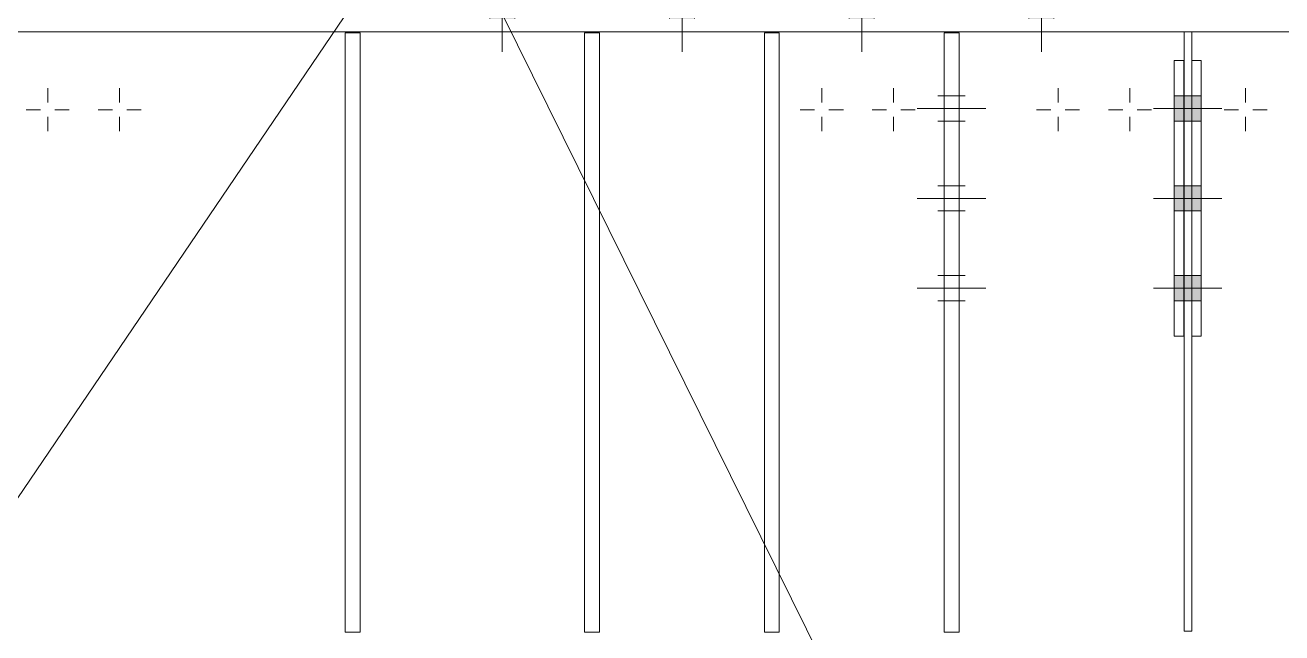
# Model space of a CAD drawing. Header units: millimetres. Extents: x 2 to 845, y 5 to 599.
# Drawn here: x 118.09 to 144.32, y 463.25 to 475.93 of the extents above; entities that cross this region are included whole.
import ezdxf

# ---------------------------------------------------------------- set-up
doc = ezdxf.new("R2010")
doc.units = ezdxf.units.MM
doc.linetypes.add('XKITLINE00', pattern=[0])
doc.linetypes.add('XKITLINE02', pattern=[4, 2, -2])
for name, color, linetype, lineweight in [('Marca da peça', 2, 'Continuous', 0), ('Marca do parafuso', 4, 'Continuous', 0), ('Parafuso', 3, 'Continuous', 0), ('Peça', 2, 'Continuous', 0)]:
    doc.layers.add(name, color=color, linetype=linetype, lineweight=lineweight)

# ---------------------------------------------------------------- blocks, each defined once
blk = doc.blocks.new('*A565')
at = {"layer": 'Parafuso', "color": 7, "linetype": 'XKITLINE02', "lineweight": 0}
for p, q in [((128.051, 476.959), (128.051, 475.372)), ((128.051, 476.959), (128.051, 475.372)), ((131.801, 476.959), (131.801, 475.372)), ((131.801, 476.959), (131.801, 475.372)), ((135.551, 476.959), (135.551, 475.372)), ((135.551, 476.959), (135.551, 475.372)), ((139.301, 476.959), (139.301, 475.372)), ((139.301, 476.959), (139.301, 475.372)), ((127.788, 476.539), (127.788, 476.064)), ((127.788, 476.539), (127.788, 476.064)), ((128.313, 476.539), (128.313, 476.064)), ((128.313, 476.539), (128.313, 476.064)), ((131.538, 476.539), (131.538, 476.064)), ((131.538, 476.539), (131.538, 476.064)), ((132.063, 476.539), (132.063, 476.064)), ((132.063, 476.539), (132.063, 476.064)), ((135.288, 476.539), (135.288, 476.064)), ((135.288, 476.539), (135.288, 476.064)), ((135.813, 476.539), (135.813, 476.064)), ((135.813, 476.539), (135.813, 476.064)), ((139.038, 476.539), (139.038, 476.064)), ((139.038, 476.539), (139.038, 476.064)), ((139.563, 476.539), (139.563, 476.064)), ((139.563, 476.539), (139.563, 476.064))]:
    blk.add_line(p, q, dxfattribs=at)
blk = doc.blocks.new('*A684')
at = {"layer": 'Parafuso'}
for points in [[(128.313, 476.539), (128.313, 476.064), (127.788, 476.064), (127.788, 476.539)], [(132.063, 476.539), (132.063, 476.064), (131.538, 476.064), (131.538, 476.539)], [(135.813, 476.539), (135.813, 476.064), (135.288, 476.064), (135.288, 476.539)], [(139.563, 476.539), (139.563, 476.064), (139.038, 476.064), (139.038, 476.539)]]:
    blk.add_hatch(color=7, dxfattribs=at).paths.add_polyline_path(points, flags=17)
at = {"layer": 'Parafuso', "color": 7, "linetype": 'XKITLINE00', "lineweight": 0}
for p, q in [((128.051, 476.959), (128.051, 475.372)), ((131.801, 476.959), (131.801, 475.372)), ((135.551, 476.959), (135.551, 475.372)), ((139.301, 476.959), (139.301, 475.372)), ((127.788, 476.539), (127.788, 476.064)), ((128.313, 476.539), (128.313, 476.064)), ((131.538, 476.539), (131.538, 476.064)), ((132.063, 476.539), (132.063, 476.064)), ((135.288, 476.539), (135.288, 476.064)), ((135.813, 476.539), (135.813, 476.064)), ((139.038, 476.539), (139.038, 476.064)), ((139.563, 476.539), (139.563, 476.064))]:
    blk.add_line(p, q, dxfattribs=at)
at = {"layer": 'Parafuso', "color": 7, "linetype": 'XKITLINE02', "lineweight": 0}
for p, q in [((128.051, 476.959), (128.051, 475.372)), ((131.801, 476.959), (131.801, 475.372)), ((135.551, 476.959), (135.551, 475.372)), ((139.301, 476.959), (139.301, 475.372)), ((127.788, 476.539), (127.788, 476.064)), ((128.313, 476.539), (128.313, 476.064)), ((131.538, 476.539), (131.538, 476.064)), ((132.063, 476.539), (132.063, 476.064)), ((135.288, 476.539), (135.288, 476.064)), ((135.813, 476.539), (135.813, 476.064)), ((139.038, 476.539), (139.038, 476.064)), ((139.563, 476.539), (139.563, 476.064))]:
    blk.add_line(p, q, dxfattribs=at)
blk = doc.blocks.new('*A957')
at = {"layer": 'Peça', "color": 1, "linetype": 'XKITLINE00', "lineweight": 0}
blk.add_line((95.456, 475.792), (213.106, 475.792), dxfattribs=at)
blk = doc.blocks.new('*A980')
at = {"layer": 'Peça', "color": 1, "linetype": 'XKITLINE00', "lineweight": 0}
for p, q in [((125.082, 475.767), (124.769, 475.767)), ((124.769, 463.262), (124.769, 475.767)), ((125.082, 463.262), (125.082, 475.767)), ((125.082, 463.262), (124.769, 463.262))]:
    blk.add_line(p, q, dxfattribs=at)
blk = doc.blocks.new('*A981')
at = {"layer": 'Peça', "color": 1, "linetype": 'XKITLINE00', "lineweight": 0}
for p, q in [((130.082, 475.767), (129.769, 475.767)), ((129.769, 463.262), (129.769, 475.767)), ((130.082, 463.262), (130.082, 475.767)), ((130.082, 463.262), (129.769, 463.262))]:
    blk.add_line(p, q, dxfattribs=at)
blk = doc.blocks.new('*A982')
at = {"layer": 'Peça', "color": 1, "linetype": 'XKITLINE00', "lineweight": 0}
for p, q in [((133.832, 475.767), (133.519, 475.767)), ((133.519, 463.262), (133.519, 475.767)), ((133.832, 463.262), (133.832, 475.767)), ((133.832, 463.262), (133.519, 463.262))]:
    blk.add_line(p, q, dxfattribs=at)
blk = doc.blocks.new('*A983')
at = {"layer": 'Peça', "color": 1, "linetype": 'XKITLINE00', "lineweight": 0}
for p, q in [((137.582, 475.767), (137.269, 475.767)), ((137.269, 463.262), (137.269, 475.767)), ((137.582, 463.262), (137.582, 475.767)), ((137.582, 463.262), (137.269, 463.262))]:
    blk.add_line(p, q, dxfattribs=at)
blk = doc.blocks.new('*A984')
at = {"layer": 'Parafuso', "color": 7, "linetype": 'XKITLINE02', "lineweight": 0}
for p, q in [((137.343, 474.452), (137.143, 474.452)), ((137.501, 474.452), (137.343, 474.452)), ((137.708, 474.452), (137.508, 474.452)), ((138.139, 474.189), (136.712, 474.189)), ((137.343, 473.927), (137.143, 473.927)), ((137.501, 473.927), (137.343, 473.927)), ((137.708, 473.927), (137.508, 473.927)), ((137.343, 472.577), (137.143, 472.577)), ((137.501, 472.577), (137.343, 472.577)), ((137.708, 472.577), (137.508, 472.577)), ((138.139, 472.314), (136.712, 472.314)), ((137.343, 472.052), (137.143, 472.052)), ((137.501, 472.052), (137.343, 472.052)), ((137.708, 472.052), (137.508, 472.052)), ((137.343, 470.702), (137.143, 470.702)), ((137.501, 470.702), (137.343, 470.702)), ((137.708, 470.702), (137.508, 470.702)), ((138.139, 470.439), (136.712, 470.439)), ((137.343, 470.177), (137.143, 470.177)), ((137.501, 470.177), (137.343, 470.177)), ((137.708, 470.177), (137.508, 470.177))]:
    blk.add_line(p, q, dxfattribs=at)
blk = doc.blocks.new('*A985')
at = {"layer": 'Parafuso', "color": 7, "linetype": 'XKITLINE02', "lineweight": 0}
for p, q in [((137.143, 474.452), (137.343, 474.452)), ((137.343, 474.452), (137.508, 474.452)), ((137.508, 474.452), (137.708, 474.452)), ((136.712, 474.189), (138.139, 474.189)), ((137.143, 473.927), (137.343, 473.927)), ((137.343, 473.927), (137.508, 473.927)), ((137.508, 473.927), (137.708, 473.927)), ((137.143, 472.577), (137.343, 472.577)), ((137.343, 472.577), (137.508, 472.577)), ((137.508, 472.577), (137.708, 472.577)), ((136.712, 472.314), (138.139, 472.314)), ((137.143, 472.052), (137.343, 472.052)), ((137.343, 472.052), (137.508, 472.052)), ((137.508, 472.052), (137.708, 472.052)), ((137.143, 470.702), (137.343, 470.702)), ((137.343, 470.702), (137.508, 470.702)), ((137.508, 470.702), (137.708, 470.702)), ((136.712, 470.439), (138.139, 470.439)), ((137.143, 470.177), (137.343, 470.177)), ((137.343, 470.177), (137.508, 470.177)), ((137.508, 470.177), (137.708, 470.177))]:
    blk.add_line(p, q, dxfattribs=at)
blk = doc.blocks.new('*A988')
at = {"layer": 'Parafuso', "color": 7, "linetype": 'XKITLINE02', "lineweight": 0}
for p, q in [((137.143, 474.452), (137.343, 474.452)), ((137.351, 474.452), (137.508, 474.452)), ((137.508, 474.452), (137.708, 474.452)), ((136.712, 474.189), (138.139, 474.189)), ((137.143, 473.927), (137.343, 473.927)), ((137.351, 473.927), (137.508, 473.927)), ((137.508, 473.927), (137.708, 473.927)), ((137.143, 472.577), (137.343, 472.577)), ((137.351, 472.577), (137.508, 472.577)), ((137.508, 472.577), (137.708, 472.577)), ((136.712, 472.314), (138.139, 472.314)), ((137.143, 472.052), (137.343, 472.052)), ((137.351, 472.052), (137.508, 472.052)), ((137.508, 472.052), (137.708, 472.052)), ((137.143, 470.702), (137.343, 470.702)), ((137.351, 470.702), (137.508, 470.702)), ((137.508, 470.702), (137.708, 470.702)), ((136.712, 470.439), (138.139, 470.439)), ((137.143, 470.177), (137.343, 470.177)), ((137.351, 470.177), (137.508, 470.177)), ((137.508, 470.177), (137.708, 470.177))]:
    blk.add_line(p, q, dxfattribs=at)
blk = doc.blocks.new('*A989')
at = {"layer": 'Parafuso', "color": 7, "linetype": 'XKITLINE02', "lineweight": 0}
for p, q in [((137.343, 474.452), (137.143, 474.452)), ((137.508, 474.452), (137.343, 474.452)), ((137.708, 474.452), (137.508, 474.452)), ((138.139, 474.189), (136.712, 474.189)), ((137.343, 473.927), (137.143, 473.927)), ((137.508, 473.927), (137.343, 473.927)), ((137.708, 473.927), (137.508, 473.927)), ((137.343, 472.577), (137.143, 472.577)), ((137.508, 472.577), (137.343, 472.577)), ((137.708, 472.577), (137.508, 472.577)), ((138.139, 472.314), (136.712, 472.314)), ((137.343, 472.052), (137.143, 472.052)), ((137.508, 472.052), (137.343, 472.052)), ((137.708, 472.052), (137.508, 472.052)), ((137.343, 470.702), (137.143, 470.702)), ((137.508, 470.702), (137.343, 470.702)), ((137.708, 470.702), (137.508, 470.702)), ((138.139, 470.439), (136.712, 470.439)), ((137.343, 470.177), (137.143, 470.177)), ((137.508, 470.177), (137.343, 470.177)), ((137.708, 470.177), (137.508, 470.177))]:
    blk.add_line(p, q, dxfattribs=at)
blk = doc.blocks.new('*A993')
at = {"layer": 'Parafuso', "color": 7, "linetype": 'XKITLINE00', "lineweight": 0}
for p, q in [((134.718, 474.614), (134.718, 474.315)), ((136.218, 474.614), (136.218, 474.315)), ((134.268, 474.164), (134.568, 474.164)), ((134.718, 473.714), (134.718, 474.014)), ((135.168, 474.164), (134.868, 474.164)), ((135.768, 474.164), (136.068, 474.164)), ((136.218, 473.714), (136.218, 474.014)), ((136.668, 474.164), (136.368, 474.164))]:
    blk.add_line(p, q, dxfattribs=at)
blk = doc.blocks.new('*A994')
at = {"layer": 'Parafuso', "color": 7, "linetype": 'XKITLINE00', "lineweight": 0}
for p, q in [((118.564, 474.614), (118.564, 474.315)), ((120.064, 474.614), (120.064, 474.315)), ((118.114, 474.164), (118.413, 474.164)), ((118.564, 473.714), (118.564, 474.014)), ((119.014, 474.164), (118.714, 474.164)), ((119.614, 474.164), (119.913, 474.164)), ((120.064, 473.714), (120.064, 474.014)), ((120.514, 474.164), (120.214, 474.164))]:
    blk.add_line(p, q, dxfattribs=at)
blk = doc.blocks.new('*A999')
at = {"layer": 'Parafuso', "color": 7, "linetype": 'XKITLINE00', "lineweight": 0}
for p, q in [((118.564, 474.614), (118.564, 474.315)), ((120.064, 474.614), (120.064, 474.315)), ((118.114, 474.164), (118.413, 474.164)), ((118.564, 473.714), (118.564, 474.014)), ((119.014, 474.164), (118.714, 474.164)), ((119.614, 474.164), (119.913, 474.164)), ((120.064, 473.714), (120.064, 474.014)), ((120.514, 474.164), (120.214, 474.164))]:
    blk.add_line(p, q, dxfattribs=at)
blk = doc.blocks.new('*A1000')
at = {"layer": 'Parafuso', "color": 7, "linetype": 'XKITLINE00', "lineweight": 0}
for p, q in [((139.649, 474.614), (139.649, 474.315)), ((141.149, 474.614), (141.149, 474.315)), ((139.199, 474.164), (139.498, 474.164)), ((139.649, 473.714), (139.649, 474.014)), ((140.099, 474.164), (139.799, 474.164)), ((140.699, 474.164), (140.998, 474.164)), ((141.149, 473.714), (141.149, 474.014)), ((141.599, 474.164), (141.299, 474.164))]:
    blk.add_line(p, q, dxfattribs=at)
blk = doc.blocks.new('*A1001')
at = {"layer": 'Parafuso', "color": 7, "linetype": 'XKITLINE00', "lineweight": 0}
for p, q in [((143.564, 474.614), (143.564, 474.315)), ((145.064, 474.614), (145.064, 474.315)), ((143.114, 474.164), (143.413, 474.164)), ((143.564, 473.714), (143.564, 474.014)), ((144.014, 474.164), (143.714, 474.164)), ((144.614, 474.164), (144.913, 474.164)), ((145.064, 473.714), (145.064, 474.014)), ((145.514, 474.164), (145.214, 474.164))]:
    blk.add_line(p, q, dxfattribs=at)
blk = doc.blocks.new('*A1010')
at = {"layer": 'Peça', "color": 1, "linetype": 'XKITLINE00', "lineweight": 0}
for p, q in [((142.439, 475.792), (142.281, 475.792)), ((142.281, 463.287), (142.281, 475.792)), ((142.439, 475.189), (142.439, 475.792)), ((142.439, 463.287), (142.439, 469.439)), ((142.439, 463.287), (142.281, 463.287))]:
    blk.add_line(p, q, dxfattribs=at)
blk = doc.blocks.new('*A1011')
at = {"layer": 'Peça', "color": 1, "linetype": 'XKITLINE00', "lineweight": 0}
for p, q in [((142.639, 475.189), (142.439, 475.189)), ((142.439, 475.189), (142.439, 469.439)), ((142.639, 475.189), (142.639, 469.439)), ((142.639, 469.439), (142.439, 469.439))]:
    blk.add_line(p, q, dxfattribs=at)
blk = doc.blocks.new('*A1012')
at = {"layer": 'Peça', "color": 1, "linetype": 'XKITLINE00', "lineweight": 0}
for p, q in [((142.274, 475.189), (142.074, 475.189)), ((142.074, 475.189), (142.074, 469.439)), ((142.274, 475.189), (142.274, 469.439)), ((142.274, 469.439), (142.074, 469.439))]:
    blk.add_line(p, q, dxfattribs=at)
blk = doc.blocks.new('*A1013')
at = {"layer": 'Parafuso'}
for points in [[(142.274, 473.927), (142.074, 473.927), (142.074, 474.452), (142.274, 474.452)], [(142.439, 473.927), (142.281, 473.927), (142.281, 474.452), (142.439, 474.452)], [(142.639, 473.927), (142.439, 473.927), (142.439, 474.452), (142.639, 474.452)], [(142.274, 472.052), (142.074, 472.052), (142.074, 472.577), (142.274, 472.577)], [(142.439, 472.052), (142.281, 472.052), (142.281, 472.577), (142.439, 472.577)], [(142.639, 472.052), (142.439, 472.052), (142.439, 472.577), (142.639, 472.577)], [(142.274, 470.177), (142.074, 470.177), (142.074, 470.702), (142.274, 470.702)], [(142.439, 470.177), (142.281, 470.177), (142.281, 470.702), (142.439, 470.702)], [(142.639, 470.177), (142.439, 470.177), (142.439, 470.702), (142.639, 470.702)]]:
    blk.add_hatch(color=7, dxfattribs=at).paths.add_polyline_path(points, flags=17)
at = {"layer": 'Parafuso', "color": 7, "linetype": 'XKITLINE00', "lineweight": 0}
for p, q in [((142.074, 474.452), (142.274, 474.452)), ((142.281, 474.452), (142.439, 474.452)), ((142.439, 474.452), (142.639, 474.452)), ((141.642, 474.189), (143.07, 474.189)), ((142.074, 473.927), (142.274, 473.927)), ((142.281, 473.927), (142.439, 473.927)), ((142.439, 473.927), (142.639, 473.927)), ((142.074, 472.577), (142.274, 472.577)), ((142.281, 472.577), (142.439, 472.577)), ((142.439, 472.577), (142.639, 472.577)), ((141.642, 472.314), (143.07, 472.314)), ((142.074, 472.052), (142.274, 472.052)), ((142.281, 472.052), (142.439, 472.052)), ((142.439, 472.052), (142.639, 472.052)), ((142.074, 470.702), (142.274, 470.702)), ((142.281, 470.702), (142.439, 470.702)), ((142.439, 470.702), (142.639, 470.702)), ((141.642, 470.439), (143.07, 470.439)), ((142.074, 470.177), (142.274, 470.177)), ((142.281, 470.177), (142.439, 470.177)), ((142.439, 470.177), (142.639, 470.177))]:
    blk.add_line(p, q, dxfattribs=at)
blk = doc.blocks.new('*A1014')
at = {"layer": 'Parafuso'}
for points in [[(142.274, 473.927), (142.074, 473.927), (142.074, 474.452), (142.274, 474.452)], [(142.439, 473.927), (142.274, 473.927), (142.274, 474.452), (142.439, 474.452)], [(142.639, 473.927), (142.439, 473.927), (142.439, 474.452), (142.639, 474.452)], [(142.274, 472.052), (142.074, 472.052), (142.074, 472.577), (142.274, 472.577)], [(142.439, 472.052), (142.274, 472.052), (142.274, 472.577), (142.439, 472.577)], [(142.639, 472.052), (142.439, 472.052), (142.439, 472.577), (142.639, 472.577)], [(142.274, 470.177), (142.074, 470.177), (142.074, 470.702), (142.274, 470.702)], [(142.439, 470.177), (142.274, 470.177), (142.274, 470.702), (142.439, 470.702)], [(142.639, 470.177), (142.439, 470.177), (142.439, 470.702), (142.639, 470.702)]]:
    blk.add_hatch(color=7, dxfattribs=at).paths.add_polyline_path(points, flags=17)
at = {"layer": 'Parafuso', "color": 7, "linetype": 'XKITLINE00', "lineweight": 0}
for p, q in [((142.274, 474.452), (142.074, 474.452)), ((142.439, 474.452), (142.274, 474.452)), ((142.639, 474.452), (142.439, 474.452)), ((143.07, 474.189), (141.642, 474.189)), ((142.274, 473.927), (142.074, 473.927)), ((142.439, 473.927), (142.274, 473.927)), ((142.639, 473.927), (142.439, 473.927)), ((142.274, 472.577), (142.074, 472.577)), ((142.439, 472.577), (142.274, 472.577)), ((142.639, 472.577), (142.439, 472.577)), ((143.07, 472.314), (141.642, 472.314)), ((142.274, 472.052), (142.074, 472.052)), ((142.439, 472.052), (142.274, 472.052)), ((142.639, 472.052), (142.439, 472.052)), ((142.274, 470.702), (142.074, 470.702)), ((142.439, 470.702), (142.274, 470.702)), ((142.639, 470.702), (142.439, 470.702)), ((143.07, 470.439), (141.642, 470.439)), ((142.274, 470.177), (142.074, 470.177)), ((142.439, 470.177), (142.274, 470.177)), ((142.639, 470.177), (142.439, 470.177))]:
    blk.add_line(p, q, dxfattribs=at)
blk = doc.blocks.new('*A1502')
at = {"layer": 'Marca da peça', "color": 7, "linetype": 'XKITLINE00', "lineweight": 0}
blk.add_line((127.952, 480.829), (105.65, 447.956), dxfattribs=at)
blk = doc.blocks.new('*A1503')
at = {"layer": 'Marca do parafuso', "color": 7, "linetype": 'XKITLINE00', "lineweight": 0}
blk.add_line((128.051, 476.166), (145.14, 441.617), dxfattribs=at)

msp = doc.modelspace()

# ---------------------------------------------------------------- block references
at = {"lineweight": 0}
for name in ['*A1502', '*A565', '*A684', '*A957', '*A1503', '*A1010', '*A980', '*A981', '*A982', '*A983', '*A1012', '*A1011', '*A994', '*A999', '*A993', '*A1000', '*A1001', '*A984', '*A985', '*A988', '*A989', '*A1013', '*A1014']:
    msp.add_blockref(name, (0, 0), dxfattribs=at)

doc.saveas('drawing.dxf')
